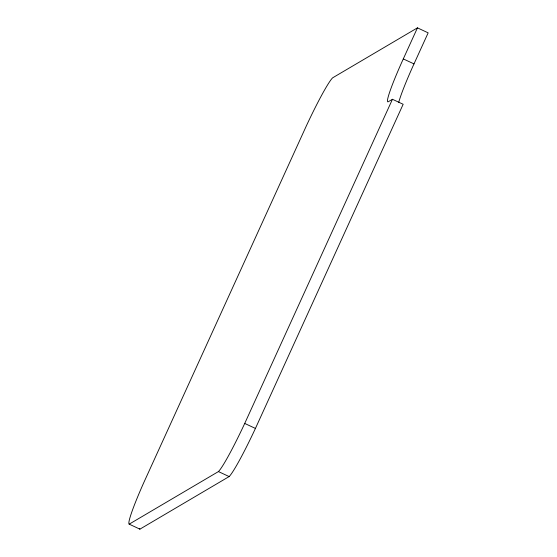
<?xml version="1.0" encoding="UTF-8"?>
<svg xmlns="http://www.w3.org/2000/svg" width="557" height="557" viewBox="0 0 557 557"><rect width="100%" height="100%" fill="white"/><g stroke="black" fill="none" stroke-linecap="round" stroke-linejoin="round"><path stroke-width="0.84" d="M417.451 27.85L332.599 77.848A55.547 4.428 -65 0 0 306.308 125.979L143.595 483.03A55.547 4.428 -65 0 0 129.203 524.151L139.904 529.15L229.143 476.569A55.547 4.428 -65 0 0 255.426 428.437L403.157 104.277L392.455 99.278L388.313 101.722A51.404 4.094 -65 0 1 403.296 58.91L417.451 27.85L428.152 32.849L413.997 63.902A51.404 4.094 -65 0 0 398.756 102.321M129.203 524.151L218.435 471.577A55.547 4.428 -65 0 0 244.725 423.438L392.455 99.278M403.296 58.91L413.997 63.902M244.725 423.438L255.426 428.437M218.435 471.577L229.143 476.569M139.904 529.15A55.547 4.428 -65 0 1 139.577 528.67"/></g></svg>
